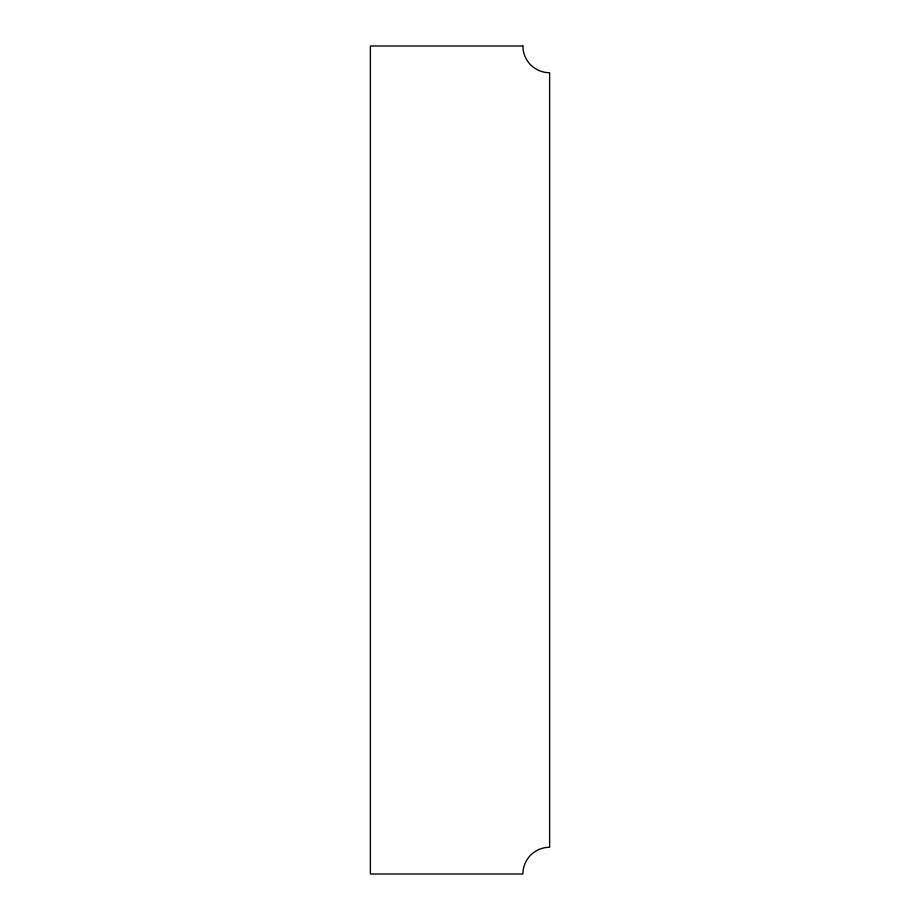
<?xml version="1.0" encoding="UTF-8"?>
<svg xmlns="http://www.w3.org/2000/svg" width="920" height="920" viewBox="0 0 920 920"><rect width="100%" height="100%" fill="white"/><g stroke="black" fill="none" stroke-linecap="round" stroke-linejoin="round"><path stroke-width="1.38" d="M522.882 46L370.38 46L370.38 874L522.882 874A26.737 26.737 0 0 1 549.62 847.262L549.62 72.737A26.737 26.737 0 0 1 522.882 46"/></g></svg>
